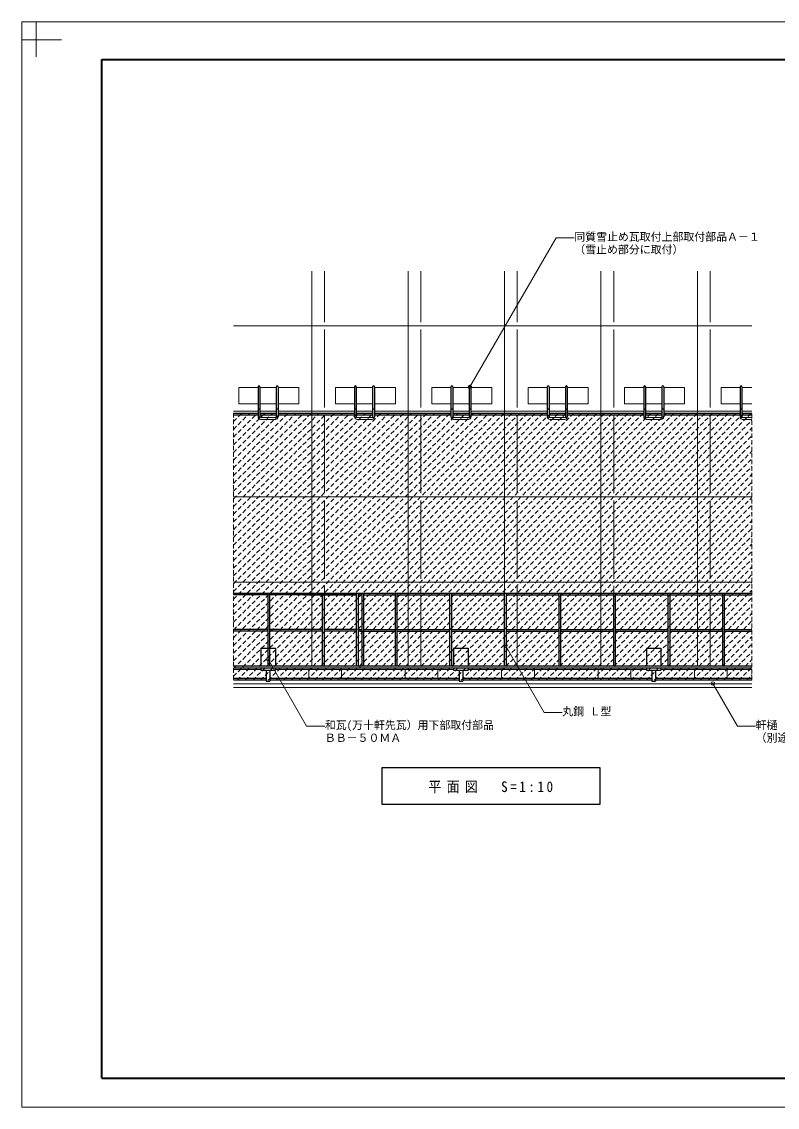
# Model space of a CAD drawing. Units: millimetres on the paper, with parts at other scales. Extents: x -210 to 210, y -148 to 150.
# Drawn here: x -210 to -2.3, y -148.5 to 149.9 of the extents above; entities that cross this region are included whole.
import ezdxf
from ezdxf.enums import TextEntityAlignment as Align

# ---------------------------------------------------------------- set-up
doc = ezdxf.new("R2010")
doc.units = ezdxf.units.MM
doc.header["$PDMODE"] = 32
doc.header["$PDSIZE"] = 1
doc.linetypes.add('DASHED1', pattern=[1.8, 1.2, -0.6])
for name, color, linetype, lineweight in [('0-2', 5, 'Continuous', 9), ('0-4', 5, 'Continuous', 9), ('0-6', 5, 'DASHED1', 9), ('0-7', 5, 'Continuous', 9), ('0-8', 2, 'Continuous', 25), ('F-0_通り芯', 6, 'Continuous', 9)]:
    doc.layers.add(name, color=color, linetype=linetype, lineweight=lineweight)
doc.styles.add('ＭＳ ゴシック', font='')
doc.styles.get('ＭＳ ゴシック').set_extended_font_data('MS Gothic')

msp = doc.modelspace()

# ---------------------------------------------------------------- linework, layer by layer
at = {"layer": '0-2'}
for p, q in [((-130.288, 81.31), (-130.288, -7.177)), ((-126.788, 81.31), (-126.788, 67.31)), ((-103.788, 81.31), (-103.788, -7.177)), ((-100.288, 81.31), (-100.288, 67.31)), ((-77.288, 81.31), (-77.288, -7.177)), ((-73.788, 81.31), (-73.788, 67.31)), ((-50.788, 81.31), (-50.788, -7.177)), ((-47.288, 81.31), (-47.288, 67.31)), ((-24.288, 81.31), (-24.288, -7.177)), ((-20.788, 81.31), (-20.788, 67.31)), ((-151.788, 66.31), (-9.288, 66.31)), ((-126.788, 65.31), (-126.788, 43.805)), ((-100.288, 65.31), (-100.288, 43.805)), ((-73.788, 65.31), (-73.788, 43.805)), ((-47.288, 65.31), (-47.288, 43.805)), ((-20.788, 65.31), (-20.788, 43.805)), ((-150.288, 49.305), (-150.288, 44.805)), ((-150.288, 49.305), (-145.038, 49.305)), ((-144.538, 49.305), (-140.038, 49.305)), ((-139.538, 49.305), (-133.788, 49.305)), ((-133.788, 49.305), (-133.788, 44.805)), ((-123.788, 49.305), (-123.788, 44.805)), ((-123.788, 49.305), (-118.538, 49.305)), ((-118.038, 49.305), (-113.538, 49.305)), ((-113.038, 49.305), (-107.288, 49.305)), ((-107.288, 49.305), (-107.288, 44.805)), ((-97.288, 49.305), (-97.288, 44.805)), ((-97.288, 49.305), (-92.038, 49.305)), ((-91.538, 49.305), (-87.038, 49.305)), ((-86.538, 49.305), (-80.788, 49.305)), ((-80.788, 49.305), (-80.788, 44.805)), ((-70.788, 49.305), (-70.788, 44.805)), ((-70.788, 49.305), (-65.538, 49.305)), ((-65.038, 49.305), (-60.538, 49.305)), ((-60.038, 49.305), (-54.288, 49.305)), ((-54.288, 49.305), (-54.288, 44.805)), ((-44.288, 49.305), (-44.288, 44.805)), ((-44.288, 49.305), (-39.038, 49.305)), ((-38.538, 49.305), (-34.038, 49.305)), ((-33.538, 49.305), (-27.788, 49.305)), ((-27.788, 49.305), (-27.788, 44.805)), ((-17.788, 49.305), (-17.788, 44.805)), ((-17.788, 49.305), (-12.538, 49.305)), ((-12.038, 49.305), (-9.288, 49.305)), ((-150.288, 44.805), (-145.038, 44.805)), ((-144.538, 44.805), (-140.038, 44.805)), ((-139.538, 44.805), (-133.788, 44.805)), ((-123.788, 44.805), (-118.538, 44.805)), ((-118.038, 44.805), (-113.538, 44.805)), ((-113.038, 44.805), (-107.288, 44.805)), ((-97.288, 44.805), (-92.038, 44.805)), ((-91.538, 44.805), (-87.038, 44.805)), ((-86.538, 44.805), (-80.788, 44.805)), ((-70.788, 44.805), (-65.538, 44.805)), ((-65.038, 44.805), (-60.538, 44.805)), ((-60.038, 44.805), (-54.288, 44.805)), ((-44.288, 44.805), (-39.038, 44.805)), ((-38.538, 44.805), (-34.038, 44.805)), ((-33.538, 44.805), (-27.788, 44.805)), ((-17.788, 44.805), (-12.538, 44.805)), ((-12.038, 44.805), (-9.288, 44.805)), ((-151.788, 42.805), (-145.038, 42.805)), ((-144.538, 42.805), (-140.038, 42.805)), ((-139.538, 42.805), (-118.538, 42.805)), ((-126.788, 41.805), (-126.788, 20.299)), ((-118.038, 42.805), (-113.538, 42.805)), ((-113.038, 42.805), (-92.038, 42.805)), ((-100.288, 41.805), (-100.288, 20.299)), ((-91.538, 42.805), (-87.038, 42.805)), ((-86.538, 42.805), (-65.538, 42.805)), ((-73.788, 41.805), (-73.788, 20.299)), ((-65.038, 42.805), (-60.538, 42.805)), ((-60.038, 42.805), (-39.038, 42.805)), ((-47.288, 41.805), (-47.288, 20.299)), ((-38.538, 42.805), (-34.038, 42.805)), ((-33.538, 42.805), (-12.538, 42.805)), ((-20.788, 41.805), (-20.788, 20.299)), ((-12.038, 42.805), (-9.288, 42.805)), ((-151.788, 19.299), (-9.288, 19.299)), ((-126.788, 18.299), (-126.788, -3.206)), ((-100.288, 18.299), (-100.288, -3.206)), ((-73.788, 18.299), (-73.788, -3.206)), ((-47.288, 18.299), (-47.288, -3.206)), ((-20.788, 18.299), (-20.788, -3.206)), ((-151.788, -4.206), (-9.288, -4.206)), ((-126.788, -5.206), (-126.788, -7.177)), ((-100.288, -5.206), (-100.288, -7.177)), ((-73.788, -5.206), (-73.788, -7.177)), ((-47.288, -5.206), (-47.288, -7.177)), ((-20.788, -5.206), (-20.788, -7.177)), ((-130.288, -7.677), (-130.288, -27.177)), ((-126.788, -7.677), (-126.788, -27.177)), ((-103.788, -7.677), (-103.788, -27.177)), ((-100.288, -7.677), (-100.288, -27.177)), ((-77.288, -7.677), (-77.288, -27.177)), ((-73.788, -7.677), (-73.788, -27.177)), ((-50.788, -7.677), (-50.788, -27.177)), ((-47.288, -7.677), (-47.288, -27.177)), ((-24.288, -7.677), (-24.288, -27.177)), ((-20.788, -7.677), (-20.788, -27.177)), ((-151.788, -28.177), (-144.288, -28.177)), ((-140.288, -28.177), (-91.288, -28.177)), ((-130.288, -27.677), (-130.288, -28.177)), ((-122.088, -28.177), (-122.088, -30.677)), ((-103.788, -27.677), (-103.788, -28.177)), ((-95.588, -28.177), (-95.588, -30.677)), ((-87.288, -28.177), (-38.288, -28.177)), ((-77.288, -27.677), (-77.288, -28.177)), ((-69.088, -28.177), (-69.088, -30.677)), ((-50.788, -27.677), (-50.788, -28.177)), ((-42.588, -28.177), (-42.588, -30.677)), ((-34.288, -28.177), (-9.288, -28.177)), ((-24.288, -27.677), (-24.288, -28.177)), ((-16.088, -28.177), (-16.088, -30.677)), ((-151.788, -32.137), (-9.288, -32.137)), ((-151.788, -33.137), (-9.288, -33.137))]:
    msp.add_line(p, q, dxfattribs=at)
for points in [[(-131.088, -28.177), (-131.088, -30.677), (-122.088, -30.677)], [(-104.588, -28.177), (-104.588, -30.677), (-95.588, -30.677)], [(-78.088, -28.177), (-78.088, -30.677), (-69.088, -30.677)], [(-51.588, -28.177), (-51.588, -30.677), (-42.588, -30.677)], [(-25.088, -28.177), (-25.088, -30.677), (-16.088, -30.677)]]:
    msp.add_lwpolyline(points, dxfattribs=at)
at = {"layer": '0-4'}
for p, q in [((-86.788, 49.505), (-63.124, 90.493)), ((-63.124, 90.493), (-58.124, 90.493)), ((-142.288, -25.337), (-131.68, -43.712)), ((-131.68, -43.712), (-126.68, -43.712))]:
    msp.add_line(p, q, dxfattribs=at)
for points in [[(-77.034, -21.587), (-66.425, -39.961), (-61.425, -39.961)], [(-20.021, -32.016), (-13.268, -43.712), (-8.268, -43.712)]]:
    msp.add_lwpolyline(points, dxfattribs=at)
at = {"layer": '0-4', "color": 2, "lineweight": 25}
msp.add_lwpolyline([(-50.996, -55.173), (-110.996, -55.173), (-110.996, -65.173), (-50.996, -65.173)], close=True, dxfattribs=at)
at = {"layer": '0-4'}
for p in [(-86.788, 49.505), (-77.034, -21.587), (-142.288, -25.337), (-20.021, -32.016)]:
    msp.add_point(p, dxfattribs=at)
at = {"layer": '0-6'}
for p, q in [((-151.788, 42.079), (-151.563, 42.305)), ((-151.788, 39.958), (-149.442, 42.305)), ((-151.788, 37.837), (-147.32, 42.305)), ((-151.788, 35.715), (-145.199, 42.305)), ((-151.788, 33.594), (-143.078, 42.305)), ((-151.788, 31.473), (-140.956, 42.305)), ((-151.788, 29.351), (-138.835, 42.305)), ((-151.788, 27.23), (-136.714, 42.305)), ((-151.788, 25.109), (-134.592, 42.305)), ((-151.788, 22.987), (-132.471, 42.305)), ((-151.788, 20.866), (-130.35, 42.305)), ((-151.788, 18.745), (-128.228, 42.305)), ((-151.788, 16.623), (-126.107, 42.305)), ((-151.788, 14.502), (-123.986, 42.305)), ((-151.788, 12.381), (-121.864, 42.305)), ((-151.788, 10.259), (-119.743, 42.305)), ((-151.788, 8.138), (-117.622, 42.305)), ((-151.788, 6.017), (-115.501, 42.305)), ((-151.788, 3.895), (-113.379, 42.305)), ((-151.788, 1.774), (-111.258, 42.305)), ((-151.788, -0.347), (-109.137, 42.305)), ((-151.788, -2.469), (-107.015, 42.305)), ((-151.788, -4.59), (-104.894, 42.305)), ((-151.788, -6.711), (-102.773, 42.305)), ((-151.788, -8.833), (-100.651, 42.305)), ((-151.788, -10.954), (-98.53, 42.305)), ((-151.788, -13.075), (-96.409, 42.305)), ((-151.788, -15.196), (-94.287, 42.305)), ((-151.788, -17.318), (-92.166, 42.305)), ((-151.788, -19.439), (-90.045, 42.305)), ((-151.788, -21.56), (-87.923, 42.305)), ((-151.788, -23.682), (-85.802, 42.305)), ((-151.788, -25.803), (-83.681, 42.305)), ((-151.788, -27.924), (-81.559, 42.305)), ((-151.788, -30.046), (-79.438, 42.305)), ((-151.788, 42.305), (-151.788, -31.137)), ((-150.758, -31.137), (-77.317, 42.305)), ((-148.637, -31.137), (-75.195, 42.305)), ((-146.516, -31.137), (-73.074, 42.305)), ((-144.394, -31.137), (-70.953, 42.305)), ((-142.273, -31.137), (-68.831, 42.305)), ((-140.152, -31.137), (-66.71, 42.305)), ((-138.03, -31.137), (-64.589, 42.305)), ((-135.909, -31.137), (-62.468, 42.305)), ((-133.788, -31.137), (-60.346, 42.305)), ((-131.666, -31.137), (-58.225, 42.305)), ((-129.545, -31.137), (-56.104, 42.305)), ((-127.424, -31.137), (-53.982, 42.305)), ((-125.302, -31.137), (-51.861, 42.305)), ((-123.181, -31.137), (-49.74, 42.305)), ((-121.06, -31.137), (-47.618, 42.305)), ((-118.939, -31.137), (-45.497, 42.305)), ((-116.817, -31.137), (-43.376, 42.305)), ((-114.696, -31.137), (-41.254, 42.305)), ((-112.575, -31.137), (-39.133, 42.305)), ((-110.453, -31.137), (-37.012, 42.305)), ((-108.332, -31.137), (-34.89, 42.305)), ((-106.211, -31.137), (-32.769, 42.305)), ((-104.089, -31.137), (-30.648, 42.305)), ((-101.968, -31.137), (-28.526, 42.305)), ((-99.847, -31.137), (-26.405, 42.305)), ((-97.725, -31.137), (-24.284, 42.305)), ((-95.604, -31.137), (-22.162, 42.305)), ((-93.483, -31.137), (-20.041, 42.305)), ((-91.361, -31.137), (-17.92, 42.305)), ((-89.24, -31.137), (-15.798, 42.305)), ((-87.119, -31.137), (-13.677, 42.305)), ((-84.997, -31.137), (-11.556, 42.305)), ((-82.876, -31.137), (-9.435, 42.305)), ((-9.288, -31.137), (-9.288, 42.305)), ((-80.755, -31.137), (-9.288, 40.329)), ((-78.633, -31.137), (-9.288, 38.208)), ((-76.512, -31.137), (-9.288, 36.087)), ((-74.391, -31.137), (-9.288, 33.965)), ((-72.269, -31.137), (-9.288, 31.844)), ((-70.148, -31.137), (-9.288, 29.723)), ((-68.027, -31.137), (-9.288, 27.601)), ((-65.906, -31.137), (-9.288, 25.48)), ((-63.784, -31.137), (-9.288, 23.359)), ((-61.663, -31.137), (-9.288, 21.238)), ((-59.542, -31.137), (-9.288, 19.116)), ((-57.42, -31.137), (-9.288, 16.995)), ((-55.299, -31.137), (-9.288, 14.874)), ((-53.178, -31.137), (-9.288, 12.752)), ((-51.056, -31.137), (-9.288, 10.631)), ((-48.935, -31.137), (-9.288, 8.51)), ((-46.814, -31.137), (-9.288, 6.388)), ((-44.692, -31.137), (-9.288, 4.267)), ((-42.571, -31.137), (-9.288, 2.146)), ((-40.45, -31.137), (-9.288, 0.024)), ((-38.328, -31.137), (-9.288, -2.097)), ((-36.207, -31.137), (-9.288, -4.218)), ((-34.086, -31.137), (-9.288, -6.34)), ((-31.964, -31.137), (-9.288, -8.461)), ((-29.843, -31.137), (-9.288, -10.582)), ((-27.722, -31.137), (-9.288, -12.704)), ((-25.6, -31.137), (-9.288, -14.825)), ((-23.479, -31.137), (-9.288, -16.946)), ((-21.358, -31.137), (-9.288, -19.068)), ((-19.236, -31.137), (-9.288, -21.189)), ((-17.115, -31.137), (-9.288, -23.31)), ((-14.994, -31.137), (-9.288, -25.432)), ((-12.873, -31.137), (-9.288, -27.553)), ((-10.751, -31.137), (-9.288, -29.674))]:
    msp.add_line(p, q, dxfattribs=at)
at = {"layer": '0-7', "color": 2, "lineweight": 25}
for p, q in [((-151.788, 42.305), (-145.038, 42.305)), ((-151.788, 41.805), (-145.038, 41.805)), ((-144.538, 42.305), (-140.038, 42.305)), ((-144.538, 41.805), (-140.038, 41.805)), ((-139.538, 42.305), (-118.538, 42.305)), ((-139.538, 41.805), (-118.538, 41.805)), ((-118.038, 42.305), (-113.538, 42.305)), ((-118.038, 41.805), (-113.538, 41.805)), ((-113.038, 42.305), (-92.038, 42.305)), ((-113.038, 41.805), (-92.038, 41.805)), ((-91.538, 42.305), (-87.038, 42.305)), ((-91.538, 41.805), (-87.038, 41.805)), ((-86.538, 42.305), (-65.538, 42.305)), ((-86.538, 41.805), (-65.538, 41.805)), ((-65.038, 42.305), (-60.538, 42.305)), ((-65.038, 41.805), (-60.538, 41.805)), ((-60.038, 42.305), (-39.038, 42.305)), ((-60.038, 41.805), (-39.038, 41.805)), ((-38.538, 42.305), (-34.038, 42.305)), ((-38.538, 41.805), (-34.038, 41.805)), ((-33.538, 42.305), (-12.538, 42.305)), ((-33.538, 41.805), (-12.538, 41.805)), ((-12.038, 42.305), (-9.288, 42.305)), ((-12.038, 41.805), (-9.288, 41.805)), ((-142.288, -7.677), (-151.788, -7.677)), ((-142.288, -27.177), (-142.288, -7.177)), ((-141.788, -27.177), (-141.788, -7.177)), ((-127.288, -7.677), (-141.788, -7.677)), ((-132.538, -7.677), (-118.038, -7.677)), ((-127.288, -27.177), (-127.288, -7.177)), ((-126.788, -27.177), (-126.788, -7.177)), ((-118.038, -7.677), (-126.788, -7.677)), ((-118.038, -7.177), (-118.038, -27.177)), ((-118.038, -7.177), (-118.038, -27.177)), ((-117.538, -7.177), (-117.538, -27.177)), ((-117.538, -7.177), (-117.538, -27.177)), ((-117.038, -7.177), (-117.038, -7.677)), ((-116.538, -7.177), (-116.538, -27.177)), ((-116.038, -7.177), (-116.038, -27.177)), ((-116.038, -7.677), (-107.288, -7.677)), ((-107.288, -27.177), (-107.288, -7.177)), ((-106.788, -27.177), (-106.788, -7.177)), ((-106.788, -7.677), (-92.288, -7.677)), ((-92.288, -27.177), (-92.288, -7.177)), ((-91.788, -27.177), (-91.788, -7.177)), ((-91.788, -7.677), (-77.288, -7.677)), ((-77.288, -27.177), (-77.288, -7.177)), ((-76.788, -27.177), (-76.788, -7.177)), ((-76.788, -7.677), (-62.288, -7.677)), ((-62.288, -27.177), (-62.288, -7.177)), ((-61.788, -27.177), (-61.788, -7.177)), ((-61.788, -7.677), (-47.288, -7.677)), ((-47.288, -27.177), (-47.288, -7.177)), ((-46.788, -27.177), (-46.788, -7.177)), ((-46.788, -7.677), (-32.288, -7.677)), ((-32.288, -27.177), (-32.288, -7.177)), ((-31.788, -27.177), (-31.788, -7.177)), ((-31.788, -7.677), (-17.288, -7.677)), ((-17.288, -27.177), (-17.288, -7.177)), ((-16.788, -27.177), (-16.788, -7.177)), ((-16.788, -7.677), (-9.288, -7.677)), ((-142.288, -17.177), (-151.788, -17.177)), ((-142.288, -17.677), (-151.788, -17.677)), ((-127.288, -17.177), (-141.788, -17.177)), ((-127.288, -17.677), (-141.788, -17.677)), ((-118.038, -17.177), (-126.788, -17.177)), ((-118.038, -17.677), (-126.788, -17.677)), ((-117.038, -17.177), (-117.538, -17.177)), ((-117.038, -17.677), (-117.538, -17.677)), ((-117.038, -17.177), (-117.038, -17.677)), ((-117.038, -17.177), (-116.538, -17.177)), ((-117.038, -17.177), (-117.038, -17.677)), ((-117.038, -17.677), (-116.538, -17.677)), ((-116.038, -17.177), (-107.288, -17.177)), ((-116.038, -17.677), (-107.288, -17.677)), ((-106.788, -17.177), (-92.288, -17.177)), ((-106.788, -17.677), (-92.288, -17.677)), ((-91.788, -17.177), (-77.288, -17.177)), ((-91.788, -17.677), (-77.288, -17.677)), ((-76.788, -17.177), (-62.288, -17.177)), ((-76.788, -17.677), (-62.288, -17.677)), ((-61.788, -17.177), (-47.288, -17.177)), ((-61.788, -17.677), (-47.288, -17.677)), ((-46.788, -17.177), (-32.288, -17.177)), ((-46.788, -17.677), (-32.288, -17.677)), ((-31.788, -17.177), (-17.288, -17.177)), ((-31.788, -17.677), (-17.288, -17.677)), ((-16.788, -17.177), (-9.288, -17.177)), ((-16.788, -17.677), (-9.288, -17.677)), ((-117.038, -27.177), (-117.038, -27.677)), ((-117.038, -27.177), (-117.038, -27.677)), ((-142.788, -30.637), (-151.788, -30.637)), ((-142.788, -31.137), (-151.788, -31.137)), ((-89.788, -30.637), (-141.788, -30.637)), ((-89.788, -31.137), (-141.788, -31.137)), ((-36.788, -30.637), (-88.788, -30.637)), ((-36.788, -31.137), (-88.788, -31.137)), ((-9.288, -30.637), (-35.788, -30.637)), ((-9.288, -31.137), (-35.788, -31.137))]:
    msp.add_line(p, q, dxfattribs=at)
for points in [[(-151.788, -7.177), (-117.038, -7.177), (-9.288, -7.177)], [(-117.538, -7.677), (-117.038, -7.677), (-116.538, -7.677)], [(-151.788, -27.177), (-117.038, -27.177), (-9.288, -27.177)], [(-151.788, -27.677), (-117.038, -27.677), (-9.288, -27.677)]]:
    msp.add_lwpolyline(points, dxfattribs=at)
at = {"layer": '0-8'}
for p, q in [((-145.038, 49.505), (-145.038, 41.255)), ((-144.538, 49.505), (-144.538, 41.255)), ((-140.038, 49.505), (-140.038, 41.255)), ((-139.538, 49.505), (-139.538, 41.255)), ((-118.538, 49.505), (-118.538, 41.255)), ((-118.038, 49.505), (-118.038, 41.255)), ((-113.538, 49.505), (-113.538, 41.255)), ((-113.038, 49.505), (-113.038, 41.255)), ((-92.038, 49.505), (-92.038, 41.255)), ((-91.538, 49.505), (-91.538, 41.255)), ((-87.038, 49.505), (-87.038, 41.255)), ((-86.538, 49.505), (-86.538, 41.255)), ((-65.538, 49.505), (-65.538, 41.255)), ((-65.038, 49.505), (-65.038, 41.255)), ((-60.538, 49.505), (-60.538, 41.255)), ((-60.038, 49.505), (-60.038, 41.255)), ((-39.038, 49.505), (-39.038, 41.255)), ((-38.538, 49.505), (-38.538, 41.255)), ((-34.038, 49.505), (-34.038, 41.255)), ((-33.538, 49.505), (-33.538, 41.255)), ((-12.538, 49.505), (-12.538, 41.255)), ((-12.038, 49.505), (-12.038, 41.255)), ((-145.038, 43.505), (-144.538, 43.505)), ((-140.038, 43.505), (-139.538, 43.505)), ((-118.538, 43.505), (-118.038, 43.505)), ((-113.538, 43.505), (-113.038, 43.505)), ((-92.038, 43.505), (-91.538, 43.505)), ((-87.038, 43.505), (-86.538, 43.505)), ((-65.538, 43.505), (-65.038, 43.505)), ((-60.538, 43.505), (-60.038, 43.505)), ((-39.038, 43.505), (-38.538, 43.505)), ((-34.038, 43.505), (-33.538, 43.505)), ((-12.538, 43.505), (-12.038, 43.505)), ((-144.288, -22.337), (-140.288, -22.337)), ((-144.288, -22.337), (-144.288, -27.177)), ((-140.288, -22.337), (-140.288, -27.177)), ((-91.288, -22.337), (-87.288, -22.337)), ((-91.288, -22.337), (-91.288, -27.177)), ((-87.288, -22.337), (-87.288, -27.177)), ((-38.288, -22.337), (-34.288, -22.337)), ((-38.288, -22.337), (-38.288, -27.177)), ((-34.288, -22.337), (-34.288, -27.177)), ((-144.288, -27.677), (-144.288, -28.337)), ((-144.288, -28.337), (-140.288, -28.337)), ((-142.788, -28.337), (-142.788, -31.337)), ((-141.788, -28.337), (-141.788, -31.337)), ((-140.288, -27.677), (-140.288, -28.337)), ((-91.288, -27.677), (-91.288, -28.337)), ((-91.288, -28.337), (-87.288, -28.337)), ((-89.788, -28.337), (-89.788, -31.337)), ((-88.788, -28.337), (-88.788, -31.337)), ((-87.288, -27.677), (-87.288, -28.337)), ((-38.288, -27.677), (-38.288, -28.337)), ((-38.288, -28.337), (-34.288, -28.337)), ((-36.788, -28.337), (-36.788, -31.337)), ((-35.788, -28.337), (-35.788, -31.337)), ((-34.288, -27.677), (-34.288, -28.337)), ((-142.788, -31.337), (-141.788, -31.337)), ((-89.788, -31.337), (-88.788, -31.337)), ((-36.788, -31.337), (-35.788, -31.337))]:
    msp.add_line(p, q, dxfattribs=at)
at = {"layer": '0-8', "color": 5, "lineweight": 9}
for p, q in [((-140.238, 41.055), (-144.338, 41.055)), ((-144.338, 40.555), (-140.238, 40.555)), ((-113.738, 41.055), (-117.838, 41.055)), ((-117.838, 40.555), (-113.738, 40.555)), ((-87.238, 41.055), (-91.338, 41.055)), ((-91.338, 40.555), (-87.238, 40.555)), ((-60.738, 41.055), (-64.838, 41.055)), ((-64.838, 40.555), (-60.738, 40.555)), ((-34.238, 41.055), (-38.338, 41.055)), ((-38.338, 40.555), (-34.238, 40.555)), ((-9.288, 41.055), (-11.838, 41.055)), ((-11.838, 40.555), (-9.288, 40.555))]:
    msp.add_line(p, q, dxfattribs=at)
at = {"layer": '0-8'}
for centre, start, end in [((-144.788, 49.505), 0, 180), ((-139.788, 49.505), 0, 180), ((-118.288, 49.505), 0, 180), ((-113.288, 49.505), 0, 180), ((-91.788, 49.505), 0, 180), ((-86.788, 49.505), 0, 180), ((-65.288, 49.505), 0, 180), ((-60.288, 49.505), 0, 180), ((-38.788, 49.505), 0, 180), ((-33.788, 49.505), 0, 180), ((-12.288, 49.505), 0, 180), ((-144.788, 41.255), 180, 360), ((-139.788, 41.255), 180, 360), ((-118.288, 41.255), 180, 360), ((-113.288, 41.255), 180, 360), ((-91.788, 41.255), 180, 360), ((-86.788, 41.255), 180, 360), ((-65.288, 41.255), 180, 360), ((-60.288, 41.255), 180, 360), ((-38.788, 41.255), 180, 360), ((-33.788, 41.255), 180, 360), ((-12.288, 41.255), 180, 360)]:
    msp.add_arc(centre, 0.25, start, end, dxfattribs=at)
at = {"layer": '0-8', "color": 5, "lineweight": 9}
for centre, radius, start, end in [((-144.338, 41.255), 0.7, 180, 270), ((-144.338, 41.255), 0.2, 180, 270), ((-140.238, 41.255), 0.2, 270, 0), ((-140.238, 41.255), 0.7, 270, 0), ((-117.838, 41.255), 0.7, 180, 270), ((-117.838, 41.255), 0.2, 180, 270), ((-113.738, 41.255), 0.2, 270, 0), ((-113.738, 41.255), 0.7, 270, 0), ((-91.338, 41.255), 0.7, 180, 270), ((-91.338, 41.255), 0.2, 180, 270), ((-87.238, 41.255), 0.2, 270, 0), ((-87.238, 41.255), 0.7, 270, 0), ((-64.838, 41.255), 0.7, 180, 270), ((-64.838, 41.255), 0.2, 180, 270), ((-60.738, 41.255), 0.2, 270, 0), ((-60.738, 41.255), 0.7, 270, 0), ((-38.338, 41.255), 0.7, 180, 270), ((-38.338, 41.255), 0.2, 180, 270), ((-34.238, 41.255), 0.2, 270, 0), ((-34.238, 41.255), 0.7, 270, 0), ((-11.838, 41.255), 0.7, 180, 270), ((-11.838, 41.255), 0.2, 180, 270)]:
    msp.add_arc(centre, radius, start, end, dxfattribs=at)
at = {"layer": 'F-0_通り芯'}
for p, q in [((-210, 149.878), (-210, -148.5)), ((210, 149.878), (-210, 149.878)), ((-206, 140.258), (-206, 149.878)), ((-199.03, 144.888), (-210, 144.888)), ((-210, -148.5), (210, -148.5))]:
    msp.add_line(p, q, dxfattribs=at)
at = {"layer": 'F-0_通り芯', "color": 3, "lineweight": 40}
for p, q in [((-188, -140.5), (-188, 139.5)), ((-188, 139.5), (202, 139.5)), ((-188, -140.5), (202, -140.5))]:
    msp.add_line(p, q, dxfattribs=at)

# ---------------------------------------------------------------- texts
at = {"layer": '0-4', "color": 7, "style": 'ＭＳ ゴシック'}
for s, p in [('同質雪止め瓦取付上部取付部品Ａ－１', (-58.124, 88.993)), ('（雪止め部分に取付）', (-58.124, 85.493)), ('丸鋼 Ｌ型', (-61.425, -41.461)), ('和瓦(万十軒先瓦）用下部取付部品', (-126.68, -45.212)), ('軒樋', (-8.268, -45.212)), ('ＢＢ－５０ＭＡ', (-126.68, -48.712)), ('（別途工事）', (-8.268, -48.712))]:
    msp.add_text(s, height=2.199, dxfattribs=at).set_placement(p, align=Align.BOTTOM_LEFT)
at = {"layer": '0-4', "color": 7, "insert": (-98.246, -62.173), "char_height": 2.933, "attachment_point": 7, "style": 'ＭＳ ゴシック'}
msp.add_mtext('\\T1.39;\\W0.9;平面図\u3000S=1:10', dxfattribs=at)

doc.saveas('drawing.dxf')
